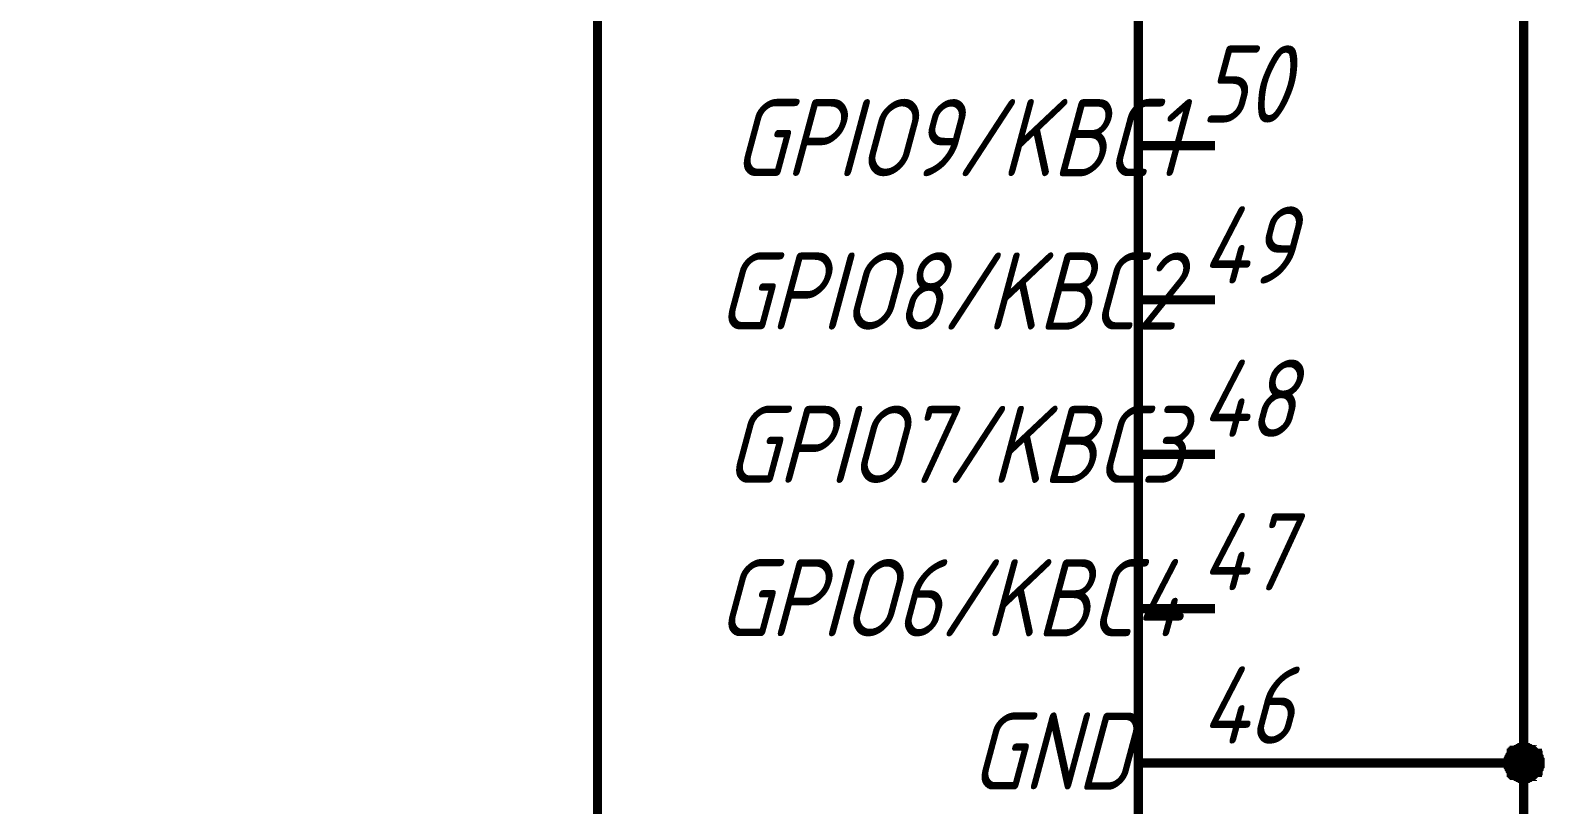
# Model space of a CAD drawing. Header units: millimetres. Extents: x 101 to 942, y 57 to 651.
# Drawn here: x 709.12 to 758.17, y 437.43 to 462.53 of the extents above; entities that cross this region are included whole.
import ezdxf

# ---------------------------------------------------------------- set-up
doc = ezdxf.new("R2010")
doc.units = ezdxf.units.MM
doc.header["$LTSCALE"] = 0.5
doc.layers.add('Sheet', color=255, linetype='Continuous')
doc.styles.add('GOST type A0', font='', dxfattribs={"oblique": 15, "height": 3.5})
doc.styles.get('GOST type A0').set_extended_font_data('GOST type A')

msp = doc.modelspace()

# ---------------------------------------------------------------- linework, layer by layer
at = {"layer": 'Sheet', "color": 7, "const_width": 0.3}
msp.add_lwpolyline([(687.521, 553.796), (745.006, 553.796), (745.006, 378.796), (687.521, 378.796), (687.521, 553.796)], close=True, dxfattribs=at)
at = {"layer": 'Sheet', "color": 7}
for points, const_width in [([(727.49, 553.796), (727.49, 378.796)], 0.3), ([(757.49, 438.786), (757.49, 473.768), (747.49, 473.768)], 0.3), ([(745.006, 458.793), (747.49, 458.793)], 0.3), ([(745.006, 453.792), (747.49, 453.792)], 0.3), ([(745.006, 448.79), (747.49, 448.79)], 0.3), ([(745.006, 443.788), (747.49, 443.788)], 0.3), ([(756.993, 438.786), (756.993, 438.817), (756.993, 438.848), (756.993, 438.848), (756.993, 438.879), (756.993, 438.91), (757.024, 438.942), (757.024, 438.973), (757.024, 438.973), (757.055, 439.004), (757.055, 439.035), (757.055, 439.035), (757.087, 439.066), (757.087, 439.097), (757.118, 439.097), (757.118, 439.128), (757.149, 439.128), (757.149, 439.159), (757.18, 439.159), (757.18, 439.19), (757.211, 439.19), (757.242, 439.221), (757.242, 439.221), (757.273, 439.221), (757.304, 439.252), (757.304, 439.252), (757.335, 439.252), (757.366, 439.283), (757.397, 439.283), (757.428, 439.283), (757.428, 439.283), (757.459, 439.283), (757.49, 439.283)], 0.3), ([(756.993, 438.786), (756.993, 438.817), (756.993, 438.848), (756.993, 438.848), (756.993, 438.879), (756.993, 438.91), (757.024, 438.942), (757.024, 438.973), (757.024, 438.973), (757.055, 439.004), (757.055, 439.035), (757.055, 439.035), (757.087, 439.066), (757.087, 439.097), (757.118, 439.097), (757.118, 439.128), (757.149, 439.128), (757.149, 439.159), (757.18, 439.159), (757.18, 439.19), (757.211, 439.19), (757.242, 439.221), (757.242, 439.221), (757.273, 439.221), (757.304, 439.252), (757.304, 439.252), (757.335, 439.252), (757.366, 439.283), (757.397, 439.283), (757.428, 439.283), (757.428, 439.283), (757.459, 439.283), (757.49, 439.283)], 0.3), ([(756.993, 438.786), (756.993, 438.817), (756.993, 438.848), (756.993, 438.848), (756.993, 438.879), (756.993, 438.91), (757.024, 438.942), (757.024, 438.973), (757.024, 438.973), (757.055, 439.004), (757.055, 439.035), (757.055, 439.035), (757.087, 439.066), (757.087, 439.097), (757.118, 439.097), (757.118, 439.128), (757.149, 439.128), (757.149, 439.159), (757.18, 439.159), (757.18, 439.19), (757.211, 439.19), (757.242, 439.221), (757.242, 439.221), (757.273, 439.221), (757.304, 439.252), (757.304, 439.252), (757.335, 439.252), (757.366, 439.283), (757.397, 439.283), (757.428, 439.283), (757.428, 439.283), (757.459, 439.283), (757.49, 439.283)], 0.3), ([(756.993, 438.786), (756.993, 438.817), (756.993, 438.848), (756.993, 438.848), (756.993, 438.879), (756.993, 438.91), (757.024, 438.942), (757.024, 438.973), (757.024, 438.973), (757.055, 439.004), (757.055, 439.035), (757.055, 439.035), (757.087, 439.066), (757.087, 439.097), (757.118, 439.097), (757.118, 439.128), (757.149, 439.128), (757.149, 439.159), (757.18, 439.159), (757.18, 439.19), (757.211, 439.19), (757.242, 439.221), (757.242, 439.221), (757.273, 439.221), (757.304, 439.252), (757.304, 439.252), (757.335, 439.252), (757.366, 439.283), (757.397, 439.283), (757.428, 439.283), (757.428, 439.283), (757.459, 439.283), (757.49, 439.283)], 0.3), ([(756.993, 438.786), (756.993, 438.817), (756.993, 438.848), (756.993, 438.848), (756.993, 438.879), (756.993, 438.91), (757.024, 438.942), (757.024, 438.973), (757.024, 438.973), (757.055, 439.004), (757.055, 439.035), (757.055, 439.035), (757.087, 439.066), (757.087, 439.097), (757.118, 439.097), (757.118, 439.128), (757.149, 439.128), (757.149, 439.159), (757.18, 439.159), (757.18, 439.19), (757.211, 439.19), (757.242, 439.221), (757.242, 439.221), (757.273, 439.221), (757.304, 439.252), (757.304, 439.252), (757.335, 439.252), (757.366, 439.283), (757.397, 439.283), (757.428, 439.283), (757.428, 439.283), (757.459, 439.283), (757.49, 439.283)], 0.0991), ([(756.993, 438.786), (756.993, 438.817), (756.993, 438.848), (756.993, 438.848), (756.993, 438.879), (756.993, 438.91), (757.024, 438.942), (757.024, 438.973), (757.024, 438.973), (757.055, 439.004), (757.055, 439.035), (757.055, 439.035), (757.087, 439.066), (757.087, 439.097), (757.118, 439.097), (757.118, 439.128), (757.149, 439.128), (757.149, 439.159), (757.18, 439.159), (757.18, 439.19), (757.211, 439.19), (757.242, 439.221), (757.242, 439.221), (757.273, 439.221), (757.304, 439.252), (757.304, 439.252), (757.335, 439.252), (757.366, 439.283), (757.397, 439.283), (757.428, 439.283), (757.428, 439.283), (757.459, 439.283), (757.49, 439.283)], 0.0991), ([(756.993, 438.786), (756.993, 438.817), (756.993, 438.848), (756.993, 438.848), (756.993, 438.879), (756.993, 438.91), (757.024, 438.942), (757.024, 438.973), (757.024, 438.973), (757.055, 439.004), (757.055, 439.035), (757.055, 439.035), (757.087, 439.066), (757.087, 439.097), (757.118, 439.097), (757.118, 439.128), (757.149, 439.128), (757.149, 439.159), (757.18, 439.159), (757.18, 439.19), (757.211, 439.19), (757.242, 439.221), (757.242, 439.221), (757.273, 439.221), (757.304, 439.252), (757.304, 439.252), (757.335, 439.252), (757.366, 439.283), (757.397, 439.283), (757.428, 439.283), (757.428, 439.283), (757.459, 439.283), (757.49, 439.283)], 0.0991), ([(756.993, 438.786), (756.993, 438.817), (756.993, 438.848), (756.993, 438.848), (756.993, 438.879), (756.993, 438.91), (757.024, 438.942), (757.024, 438.973), (757.024, 438.973), (757.055, 439.004), (757.055, 439.035), (757.055, 439.035), (757.087, 439.066), (757.087, 439.097), (757.118, 439.097), (757.118, 439.128), (757.149, 439.128), (757.149, 439.159), (757.18, 439.159), (757.18, 439.19), (757.211, 439.19), (757.242, 439.221), (757.242, 439.221), (757.273, 439.221), (757.304, 439.252), (757.304, 439.252), (757.335, 439.252), (757.366, 439.283), (757.397, 439.283), (757.428, 439.283), (757.428, 439.283), (757.459, 439.283), (757.49, 439.283)], 0.0991), ([(757.49, 439.283), (757.49, 439.283)], 0.3), ([(757.49, 439.283), (757.521, 439.283), (757.552, 439.283), (757.552, 439.283), (757.583, 439.283), (757.615, 439.283), (757.646, 439.252), (757.677, 439.252), (757.677, 439.252), (757.708, 439.221), (757.739, 439.221), (757.77, 439.221), (757.77, 439.19), (757.801, 439.19), (757.832, 439.159), (757.832, 439.159), (757.863, 439.128), (757.863, 439.128), (757.894, 439.097), (757.925, 439.097), (757.925, 439.066), (757.925, 439.035), (757.956, 439.035), (757.956, 439.004), (757.987, 438.973), (757.987, 438.973), (757.987, 438.942), (757.987, 438.91), (758.018, 438.879), (758.018, 438.848), (758.018, 438.848), (758.018, 438.817), (758.018, 438.786)], 0.3), ([(757.49, 439.283), (757.49, 439.283)], 0.3), ([(757.49, 439.283), (757.521, 439.283), (757.552, 439.283), (757.552, 439.283), (757.583, 439.283), (757.615, 439.283), (757.646, 439.252), (757.677, 439.252), (757.677, 439.252), (757.708, 439.221), (757.739, 439.221), (757.77, 439.221), (757.77, 439.19), (757.801, 439.19), (757.832, 439.159), (757.832, 439.159), (757.863, 439.128), (757.863, 439.128), (757.894, 439.097), (757.925, 439.097), (757.925, 439.066), (757.925, 439.035), (757.956, 439.035), (757.956, 439.004), (757.987, 438.973), (757.987, 438.973), (757.987, 438.942), (757.987, 438.91), (758.018, 438.879), (758.018, 438.848), (758.018, 438.848), (758.018, 438.817), (758.018, 438.786)], 0.3), ([(757.49, 439.283), (757.49, 439.283)], 0.3), ([(757.49, 439.283), (757.521, 439.283), (757.552, 439.283), (757.552, 439.283), (757.583, 439.283), (757.615, 439.283), (757.646, 439.252), (757.677, 439.252), (757.677, 439.252), (757.708, 439.221), (757.739, 439.221), (757.77, 439.221), (757.77, 439.19), (757.801, 439.19), (757.832, 439.159), (757.832, 439.159), (757.863, 439.128), (757.863, 439.128), (757.894, 439.097), (757.925, 439.097), (757.925, 439.066), (757.925, 439.035), (757.956, 439.035), (757.956, 439.004), (757.987, 438.973), (757.987, 438.973), (757.987, 438.942), (757.987, 438.91), (758.018, 438.879), (758.018, 438.848), (758.018, 438.848), (758.018, 438.817), (758.018, 438.786)], 0.3), ([(757.49, 439.283), (757.49, 439.283)], 0.3), ([(757.49, 439.283), (757.521, 439.283), (757.552, 439.283), (757.552, 439.283), (757.583, 439.283), (757.615, 439.283), (757.646, 439.252), (757.677, 439.252), (757.677, 439.252), (757.708, 439.221), (757.739, 439.221), (757.77, 439.221), (757.77, 439.19), (757.801, 439.19), (757.832, 439.159), (757.832, 439.159), (757.863, 439.128), (757.863, 439.128), (757.894, 439.097), (757.925, 439.097), (757.925, 439.066), (757.925, 439.035), (757.956, 439.035), (757.956, 439.004), (757.987, 438.973), (757.987, 438.973), (757.987, 438.942), (757.987, 438.91), (758.018, 438.879), (758.018, 438.848), (758.018, 438.848), (758.018, 438.817), (758.018, 438.786)], 0.3), ([(757.49, 439.283), (757.49, 439.283)], 0.0991), ([(757.49, 439.283), (757.521, 439.283), (757.552, 439.283), (757.552, 439.283), (757.583, 439.283), (757.615, 439.283), (757.646, 439.252), (757.677, 439.252), (757.677, 439.252), (757.708, 439.221), (757.739, 439.221), (757.77, 439.221), (757.77, 439.19), (757.801, 439.19), (757.832, 439.159), (757.832, 439.159), (757.863, 439.128), (757.863, 439.128), (757.894, 439.097), (757.925, 439.097), (757.925, 439.066), (757.925, 439.035), (757.956, 439.035), (757.956, 439.004), (757.987, 438.973), (757.987, 438.973), (757.987, 438.942), (757.987, 438.91), (758.018, 438.879), (758.018, 438.848), (758.018, 438.848), (758.018, 438.817), (758.018, 438.786)], 0.0991), ([(757.49, 439.283), (757.49, 439.283)], 0.0991), ([(757.49, 439.283), (757.521, 439.283), (757.552, 439.283), (757.552, 439.283), (757.583, 439.283), (757.615, 439.283), (757.646, 439.252), (757.677, 439.252), (757.677, 439.252), (757.708, 439.221), (757.739, 439.221), (757.77, 439.221), (757.77, 439.19), (757.801, 439.19), (757.832, 439.159), (757.832, 439.159), (757.863, 439.128), (757.863, 439.128), (757.894, 439.097), (757.925, 439.097), (757.925, 439.066), (757.925, 439.035), (757.956, 439.035), (757.956, 439.004), (757.987, 438.973), (757.987, 438.973), (757.987, 438.942), (757.987, 438.91), (758.018, 438.879), (758.018, 438.848), (758.018, 438.848), (758.018, 438.817), (758.018, 438.786)], 0.0991), ([(757.49, 439.283), (757.49, 439.283)], 0.0991), ([(757.49, 439.283), (757.521, 439.283), (757.552, 439.283), (757.552, 439.283), (757.583, 439.283), (757.615, 439.283), (757.646, 439.252), (757.677, 439.252), (757.677, 439.252), (757.708, 439.221), (757.739, 439.221), (757.77, 439.221), (757.77, 439.19), (757.801, 439.19), (757.832, 439.159), (757.832, 439.159), (757.863, 439.128), (757.863, 439.128), (757.894, 439.097), (757.925, 439.097), (757.925, 439.066), (757.925, 439.035), (757.956, 439.035), (757.956, 439.004), (757.987, 438.973), (757.987, 438.973), (757.987, 438.942), (757.987, 438.91), (758.018, 438.879), (758.018, 438.848), (758.018, 438.848), (758.018, 438.817), (758.018, 438.786)], 0.0991), ([(757.49, 439.283), (757.49, 439.283)], 0.0991), ([(757.49, 439.283), (757.521, 439.283), (757.552, 439.283), (757.552, 439.283), (757.583, 439.283), (757.615, 439.283), (757.646, 439.252), (757.677, 439.252), (757.677, 439.252), (757.708, 439.221), (757.739, 439.221), (757.77, 439.221), (757.77, 439.19), (757.801, 439.19), (757.832, 439.159), (757.832, 439.159), (757.863, 439.128), (757.863, 439.128), (757.894, 439.097), (757.925, 439.097), (757.925, 439.066), (757.925, 439.035), (757.956, 439.035), (757.956, 439.004), (757.987, 438.973), (757.987, 438.973), (757.987, 438.942), (757.987, 438.91), (758.018, 438.879), (758.018, 438.848), (758.018, 438.848), (758.018, 438.817), (758.018, 438.786)], 0.0991), ([(745.006, 438.786), (747.49, 438.786)], 0.3), ([(747.49, 438.786), (757.49, 438.786), (757.49, 433.784)], 0.3), ([(757.49, 438.289), (757.459, 438.289), (757.428, 438.289), (757.428, 438.289), (757.397, 438.289), (757.366, 438.289), (757.335, 438.32), (757.304, 438.32), (757.304, 438.32), (757.273, 438.351), (757.242, 438.351), (757.242, 438.351), (757.211, 438.382), (757.18, 438.382), (757.18, 438.413), (757.149, 438.413), (757.149, 438.444), (757.118, 438.444), (757.118, 438.476), (757.087, 438.476), (757.087, 438.507), (757.055, 438.538), (757.055, 438.538), (757.055, 438.569), (757.024, 438.6), (757.024, 438.6), (757.024, 438.631), (756.993, 438.662), (756.993, 438.693), (756.993, 438.724), (756.993, 438.724), (756.993, 438.755), (756.993, 438.786)], 0.3), ([(756.993, 438.786), (756.993, 438.786)], 0.3), ([(757.49, 438.289), (757.459, 438.289), (757.428, 438.289), (757.428, 438.289), (757.397, 438.289), (757.366, 438.289), (757.335, 438.32), (757.304, 438.32), (757.304, 438.32), (757.273, 438.351), (757.242, 438.351), (757.242, 438.351), (757.211, 438.382), (757.18, 438.382), (757.18, 438.413), (757.149, 438.413), (757.149, 438.444), (757.118, 438.444), (757.118, 438.476), (757.087, 438.476), (757.087, 438.507), (757.055, 438.538), (757.055, 438.538), (757.055, 438.569), (757.024, 438.6), (757.024, 438.6), (757.024, 438.631), (756.993, 438.662), (756.993, 438.693), (756.993, 438.724), (756.993, 438.724), (756.993, 438.755), (756.993, 438.786)], 0.3), ([(756.993, 438.786), (756.993, 438.786)], 0.3), ([(757.49, 438.289), (757.459, 438.289), (757.428, 438.289), (757.428, 438.289), (757.397, 438.289), (757.366, 438.289), (757.335, 438.32), (757.304, 438.32), (757.304, 438.32), (757.273, 438.351), (757.242, 438.351), (757.242, 438.351), (757.211, 438.382), (757.18, 438.382), (757.18, 438.413), (757.149, 438.413), (757.149, 438.444), (757.118, 438.444), (757.118, 438.476), (757.087, 438.476), (757.087, 438.507), (757.055, 438.538), (757.055, 438.538), (757.055, 438.569), (757.024, 438.6), (757.024, 438.6), (757.024, 438.631), (756.993, 438.662), (756.993, 438.693), (756.993, 438.724), (756.993, 438.724), (756.993, 438.755), (756.993, 438.786)], 0.3), ([(756.993, 438.786), (756.993, 438.786)], 0.3), ([(757.49, 438.289), (757.459, 438.289), (757.428, 438.289), (757.428, 438.289), (757.397, 438.289), (757.366, 438.289), (757.335, 438.32), (757.304, 438.32), (757.304, 438.32), (757.273, 438.351), (757.242, 438.351), (757.242, 438.351), (757.211, 438.382), (757.18, 438.382), (757.18, 438.413), (757.149, 438.413), (757.149, 438.444), (757.118, 438.444), (757.118, 438.476), (757.087, 438.476), (757.087, 438.507), (757.055, 438.538), (757.055, 438.538), (757.055, 438.569), (757.024, 438.6), (757.024, 438.6), (757.024, 438.631), (756.993, 438.662), (756.993, 438.693), (756.993, 438.724), (756.993, 438.724), (756.993, 438.755), (756.993, 438.786)], 0.3), ([(756.993, 438.786), (756.993, 438.786)], 0.3), ([(757.49, 438.289), (757.459, 438.289), (757.428, 438.289), (757.428, 438.289), (757.397, 438.289), (757.366, 438.289), (757.335, 438.32), (757.304, 438.32), (757.304, 438.32), (757.273, 438.351), (757.242, 438.351), (757.242, 438.351), (757.211, 438.382), (757.18, 438.382), (757.18, 438.413), (757.149, 438.413), (757.149, 438.444), (757.118, 438.444), (757.118, 438.476), (757.087, 438.476), (757.087, 438.507), (757.055, 438.538), (757.055, 438.538), (757.055, 438.569), (757.024, 438.6), (757.024, 438.6), (757.024, 438.631), (756.993, 438.662), (756.993, 438.693), (756.993, 438.724), (756.993, 438.724), (756.993, 438.755), (756.993, 438.786)], 0.0991), ([(756.993, 438.786), (756.993, 438.786)], 0.0991), ([(757.49, 438.289), (757.459, 438.289), (757.428, 438.289), (757.428, 438.289), (757.397, 438.289), (757.366, 438.289), (757.335, 438.32), (757.304, 438.32), (757.304, 438.32), (757.273, 438.351), (757.242, 438.351), (757.242, 438.351), (757.211, 438.382), (757.18, 438.382), (757.18, 438.413), (757.149, 438.413), (757.149, 438.444), (757.118, 438.444), (757.118, 438.476), (757.087, 438.476), (757.087, 438.507), (757.055, 438.538), (757.055, 438.538), (757.055, 438.569), (757.024, 438.6), (757.024, 438.6), (757.024, 438.631), (756.993, 438.662), (756.993, 438.693), (756.993, 438.724), (756.993, 438.724), (756.993, 438.755), (756.993, 438.786)], 0.0991), ([(756.993, 438.786), (756.993, 438.786)], 0.0991), ([(757.49, 438.289), (757.459, 438.289), (757.428, 438.289), (757.428, 438.289), (757.397, 438.289), (757.366, 438.289), (757.335, 438.32), (757.304, 438.32), (757.304, 438.32), (757.273, 438.351), (757.242, 438.351), (757.242, 438.351), (757.211, 438.382), (757.18, 438.382), (757.18, 438.413), (757.149, 438.413), (757.149, 438.444), (757.118, 438.444), (757.118, 438.476), (757.087, 438.476), (757.087, 438.507), (757.055, 438.538), (757.055, 438.538), (757.055, 438.569), (757.024, 438.6), (757.024, 438.6), (757.024, 438.631), (756.993, 438.662), (756.993, 438.693), (756.993, 438.724), (756.993, 438.724), (756.993, 438.755), (756.993, 438.786)], 0.0991), ([(756.993, 438.786), (756.993, 438.786)], 0.0991), ([(757.49, 438.289), (757.459, 438.289), (757.428, 438.289), (757.428, 438.289), (757.397, 438.289), (757.366, 438.289), (757.335, 438.32), (757.304, 438.32), (757.304, 438.32), (757.273, 438.351), (757.242, 438.351), (757.242, 438.351), (757.211, 438.382), (757.18, 438.382), (757.18, 438.413), (757.149, 438.413), (757.149, 438.444), (757.118, 438.444), (757.118, 438.476), (757.087, 438.476), (757.087, 438.507), (757.055, 438.538), (757.055, 438.538), (757.055, 438.569), (757.024, 438.6), (757.024, 438.6), (757.024, 438.631), (756.993, 438.662), (756.993, 438.693), (756.993, 438.724), (756.993, 438.724), (756.993, 438.755), (756.993, 438.786)], 0.0991), ([(756.993, 438.786), (756.993, 438.786)], 0.0991), ([(758.018, 438.786), (758.018, 438.755), (758.018, 438.724), (758.018, 438.724), (758.018, 438.693), (757.987, 438.662), (757.987, 438.631), (757.987, 438.6), (757.987, 438.6), (757.956, 438.569), (757.956, 438.538), (757.925, 438.538), (757.925, 438.507), (757.925, 438.476), (757.894, 438.476), (757.863, 438.444), (757.863, 438.444), (757.832, 438.413), (757.832, 438.413), (757.801, 438.382), (757.77, 438.382), (757.77, 438.351), (757.739, 438.351), (757.708, 438.351), (757.677, 438.32), (757.677, 438.32), (757.646, 438.32), (757.615, 438.289), (757.583, 438.289), (757.552, 438.289), (757.552, 438.289), (757.521, 438.289), (757.49, 438.289)], 0.3), ([(758.018, 438.786), (758.018, 438.755), (758.018, 438.724), (758.018, 438.724), (758.018, 438.693), (757.987, 438.662), (757.987, 438.631), (757.987, 438.6), (757.987, 438.6), (757.956, 438.569), (757.956, 438.538), (757.925, 438.538), (757.925, 438.507), (757.925, 438.476), (757.894, 438.476), (757.863, 438.444), (757.863, 438.444), (757.832, 438.413), (757.832, 438.413), (757.801, 438.382), (757.77, 438.382), (757.77, 438.351), (757.739, 438.351), (757.708, 438.351), (757.677, 438.32), (757.677, 438.32), (757.646, 438.32), (757.615, 438.289), (757.583, 438.289), (757.552, 438.289), (757.552, 438.289), (757.521, 438.289), (757.49, 438.289)], 0.3), ([(758.018, 438.786), (758.018, 438.755), (758.018, 438.724), (758.018, 438.724), (758.018, 438.693), (757.987, 438.662), (757.987, 438.631), (757.987, 438.6), (757.987, 438.6), (757.956, 438.569), (757.956, 438.538), (757.925, 438.538), (757.925, 438.507), (757.925, 438.476), (757.894, 438.476), (757.863, 438.444), (757.863, 438.444), (757.832, 438.413), (757.832, 438.413), (757.801, 438.382), (757.77, 438.382), (757.77, 438.351), (757.739, 438.351), (757.708, 438.351), (757.677, 438.32), (757.677, 438.32), (757.646, 438.32), (757.615, 438.289), (757.583, 438.289), (757.552, 438.289), (757.552, 438.289), (757.521, 438.289), (757.49, 438.289)], 0.3), ([(758.018, 438.786), (758.018, 438.755), (758.018, 438.724), (758.018, 438.724), (758.018, 438.693), (757.987, 438.662), (757.987, 438.631), (757.987, 438.6), (757.987, 438.6), (757.956, 438.569), (757.956, 438.538), (757.925, 438.538), (757.925, 438.507), (757.925, 438.476), (757.894, 438.476), (757.863, 438.444), (757.863, 438.444), (757.832, 438.413), (757.832, 438.413), (757.801, 438.382), (757.77, 438.382), (757.77, 438.351), (757.739, 438.351), (757.708, 438.351), (757.677, 438.32), (757.677, 438.32), (757.646, 438.32), (757.615, 438.289), (757.583, 438.289), (757.552, 438.289), (757.552, 438.289), (757.521, 438.289), (757.49, 438.289)], 0.3), ([(758.018, 438.786), (758.018, 438.755), (758.018, 438.724), (758.018, 438.724), (758.018, 438.693), (757.987, 438.662), (757.987, 438.631), (757.987, 438.6), (757.987, 438.6), (757.956, 438.569), (757.956, 438.538), (757.925, 438.538), (757.925, 438.507), (757.925, 438.476), (757.894, 438.476), (757.863, 438.444), (757.863, 438.444), (757.832, 438.413), (757.832, 438.413), (757.801, 438.382), (757.77, 438.382), (757.77, 438.351), (757.739, 438.351), (757.708, 438.351), (757.677, 438.32), (757.677, 438.32), (757.646, 438.32), (757.615, 438.289), (757.583, 438.289), (757.552, 438.289), (757.552, 438.289), (757.521, 438.289), (757.49, 438.289)], 0.0991), ([(758.018, 438.786), (758.018, 438.755), (758.018, 438.724), (758.018, 438.724), (758.018, 438.693), (757.987, 438.662), (757.987, 438.631), (757.987, 438.6), (757.987, 438.6), (757.956, 438.569), (757.956, 438.538), (757.925, 438.538), (757.925, 438.507), (757.925, 438.476), (757.894, 438.476), (757.863, 438.444), (757.863, 438.444), (757.832, 438.413), (757.832, 438.413), (757.801, 438.382), (757.77, 438.382), (757.77, 438.351), (757.739, 438.351), (757.708, 438.351), (757.677, 438.32), (757.677, 438.32), (757.646, 438.32), (757.615, 438.289), (757.583, 438.289), (757.552, 438.289), (757.552, 438.289), (757.521, 438.289), (757.49, 438.289)], 0.0991), ([(758.018, 438.786), (758.018, 438.755), (758.018, 438.724), (758.018, 438.724), (758.018, 438.693), (757.987, 438.662), (757.987, 438.631), (757.987, 438.6), (757.987, 438.6), (757.956, 438.569), (757.956, 438.538), (757.925, 438.538), (757.925, 438.507), (757.925, 438.476), (757.894, 438.476), (757.863, 438.444), (757.863, 438.444), (757.832, 438.413), (757.832, 438.413), (757.801, 438.382), (757.77, 438.382), (757.77, 438.351), (757.739, 438.351), (757.708, 438.351), (757.677, 438.32), (757.677, 438.32), (757.646, 438.32), (757.615, 438.289), (757.583, 438.289), (757.552, 438.289), (757.552, 438.289), (757.521, 438.289), (757.49, 438.289)], 0.0991), ([(758.018, 438.786), (758.018, 438.755), (758.018, 438.724), (758.018, 438.724), (758.018, 438.693), (757.987, 438.662), (757.987, 438.631), (757.987, 438.6), (757.987, 438.6), (757.956, 438.569), (757.956, 438.538), (757.925, 438.538), (757.925, 438.507), (757.925, 438.476), (757.894, 438.476), (757.863, 438.444), (757.863, 438.444), (757.832, 438.413), (757.832, 438.413), (757.801, 438.382), (757.77, 438.382), (757.77, 438.351), (757.739, 438.351), (757.708, 438.351), (757.677, 438.32), (757.677, 438.32), (757.646, 438.32), (757.615, 438.289), (757.583, 438.289), (757.552, 438.289), (757.552, 438.289), (757.521, 438.289), (757.49, 438.289)], 0.0991), ([(758.018, 438.786), (758.018, 438.786), (758.018, 438.786), (758.018, 438.786), (758.018, 438.786), (758.018, 438.786), (758.018, 438.786), (758.018, 438.786), (758.018, 438.786), (758.018, 438.786), (758.018, 438.786), (758.018, 438.786), (758.018, 438.786), (758.018, 438.786), (758.018, 438.786), (758.018, 438.786), (758.018, 438.786), (758.018, 438.786), (758.018, 438.786), (758.018, 438.786), (758.018, 438.786), (758.018, 438.786), (758.018, 438.786), (758.018, 438.786), (758.018, 438.786), (758.018, 438.786), (758.018, 438.786), (758.018, 438.786), (758.018, 438.786), (758.018, 438.786), (758.018, 438.786), (758.018, 438.786), (758.018, 438.786)], 0.3), ([(758.018, 438.786), (758.018, 438.786)], 0.3), ([(758.018, 438.786), (758.018, 438.786), (758.018, 438.786), (758.018, 438.786), (758.018, 438.786), (758.018, 438.786), (758.018, 438.786), (758.018, 438.786), (758.018, 438.786), (758.018, 438.786), (758.018, 438.786), (758.018, 438.786), (758.018, 438.786), (758.018, 438.786), (758.018, 438.786), (758.018, 438.786), (758.018, 438.786), (758.018, 438.786), (758.018, 438.786), (758.018, 438.786), (758.018, 438.786), (758.018, 438.786), (758.018, 438.786), (758.018, 438.786), (758.018, 438.786), (758.018, 438.786), (758.018, 438.786), (758.018, 438.786), (758.018, 438.786), (758.018, 438.786), (758.018, 438.786), (758.018, 438.786), (758.018, 438.786)], 0.3), ([(758.018, 438.786), (758.018, 438.786)], 0.3), ([(758.018, 438.786), (758.018, 438.786), (758.018, 438.786), (758.018, 438.786), (758.018, 438.786), (758.018, 438.786), (758.018, 438.786), (758.018, 438.786), (758.018, 438.786), (758.018, 438.786), (758.018, 438.786), (758.018, 438.786), (758.018, 438.786), (758.018, 438.786), (758.018, 438.786), (758.018, 438.786), (758.018, 438.786), (758.018, 438.786), (758.018, 438.786), (758.018, 438.786), (758.018, 438.786), (758.018, 438.786), (758.018, 438.786), (758.018, 438.786), (758.018, 438.786), (758.018, 438.786), (758.018, 438.786), (758.018, 438.786), (758.018, 438.786), (758.018, 438.786), (758.018, 438.786), (758.018, 438.786), (758.018, 438.786)], 0.3), ([(758.018, 438.786), (758.018, 438.786)], 0.3), ([(758.018, 438.786), (758.018, 438.786), (758.018, 438.786), (758.018, 438.786), (758.018, 438.786), (758.018, 438.786), (758.018, 438.786), (758.018, 438.786), (758.018, 438.786), (758.018, 438.786), (758.018, 438.786), (758.018, 438.786), (758.018, 438.786), (758.018, 438.786), (758.018, 438.786), (758.018, 438.786), (758.018, 438.786), (758.018, 438.786), (758.018, 438.786), (758.018, 438.786), (758.018, 438.786), (758.018, 438.786), (758.018, 438.786), (758.018, 438.786), (758.018, 438.786), (758.018, 438.786), (758.018, 438.786), (758.018, 438.786), (758.018, 438.786), (758.018, 438.786), (758.018, 438.786), (758.018, 438.786), (758.018, 438.786)], 0.3), ([(758.018, 438.786), (758.018, 438.786)], 0.3), ([(758.018, 438.786), (758.018, 438.786), (758.018, 438.786), (758.018, 438.786), (758.018, 438.786), (758.018, 438.786), (758.018, 438.786), (758.018, 438.786), (758.018, 438.786), (758.018, 438.786), (758.018, 438.786), (758.018, 438.786), (758.018, 438.786), (758.018, 438.786), (758.018, 438.786), (758.018, 438.786), (758.018, 438.786), (758.018, 438.786), (758.018, 438.786), (758.018, 438.786), (758.018, 438.786), (758.018, 438.786), (758.018, 438.786), (758.018, 438.786), (758.018, 438.786), (758.018, 438.786), (758.018, 438.786), (758.018, 438.786), (758.018, 438.786), (758.018, 438.786), (758.018, 438.786), (758.018, 438.786), (758.018, 438.786)], 0.0991), ([(758.018, 438.786), (758.018, 438.786)], 0.0991), ([(758.018, 438.786), (758.018, 438.786), (758.018, 438.786), (758.018, 438.786), (758.018, 438.786), (758.018, 438.786), (758.018, 438.786), (758.018, 438.786), (758.018, 438.786), (758.018, 438.786), (758.018, 438.786), (758.018, 438.786), (758.018, 438.786), (758.018, 438.786), (758.018, 438.786), (758.018, 438.786), (758.018, 438.786), (758.018, 438.786), (758.018, 438.786), (758.018, 438.786), (758.018, 438.786), (758.018, 438.786), (758.018, 438.786), (758.018, 438.786), (758.018, 438.786), (758.018, 438.786), (758.018, 438.786), (758.018, 438.786), (758.018, 438.786), (758.018, 438.786), (758.018, 438.786), (758.018, 438.786), (758.018, 438.786)], 0.0991), ([(758.018, 438.786), (758.018, 438.786)], 0.0991), ([(758.018, 438.786), (758.018, 438.786), (758.018, 438.786), (758.018, 438.786), (758.018, 438.786), (758.018, 438.786), (758.018, 438.786), (758.018, 438.786), (758.018, 438.786), (758.018, 438.786), (758.018, 438.786), (758.018, 438.786), (758.018, 438.786), (758.018, 438.786), (758.018, 438.786), (758.018, 438.786), (758.018, 438.786), (758.018, 438.786), (758.018, 438.786), (758.018, 438.786), (758.018, 438.786), (758.018, 438.786), (758.018, 438.786), (758.018, 438.786), (758.018, 438.786), (758.018, 438.786), (758.018, 438.786), (758.018, 438.786), (758.018, 438.786), (758.018, 438.786), (758.018, 438.786), (758.018, 438.786), (758.018, 438.786)], 0.0991), ([(758.018, 438.786), (758.018, 438.786)], 0.0991), ([(758.018, 438.786), (758.018, 438.786), (758.018, 438.786), (758.018, 438.786), (758.018, 438.786), (758.018, 438.786), (758.018, 438.786), (758.018, 438.786), (758.018, 438.786), (758.018, 438.786), (758.018, 438.786), (758.018, 438.786), (758.018, 438.786), (758.018, 438.786), (758.018, 438.786), (758.018, 438.786), (758.018, 438.786), (758.018, 438.786), (758.018, 438.786), (758.018, 438.786), (758.018, 438.786), (758.018, 438.786), (758.018, 438.786), (758.018, 438.786), (758.018, 438.786), (758.018, 438.786), (758.018, 438.786), (758.018, 438.786), (758.018, 438.786), (758.018, 438.786), (758.018, 438.786), (758.018, 438.786), (758.018, 438.786)], 0.0991), ([(758.018, 438.786), (758.018, 438.786)], 0.0991)]:
    msp.add_lwpolyline(points, dxfattribs=dict(at, const_width=const_width))
at = {"layer": 'Sheet', "color": 7, "const_width": 0.508}
msp.add_lwpolyline([(757.309, 438.797, 1), (757.817, 438.797, 1)], format="xyb", close=True, dxfattribs=at)

# ---------------------------------------------------------------- texts
at = {"layer": 'Sheet', "color": 7, "style": 'GOST type A0', "oblique": 15}
for s, p in [('50', (747.024, 459.539)), ('GPIO9/KBC1', (731.869, 457.799)), ('49', (747.024, 454.32)), ('GPIO8/KBC2', (731.372, 452.828)), ('48', (747.024, 449.349)), ('GPIO7/KBC3', (731.621, 447.858)), ('47', (747.024, 444.378)), ('GPIO6/KBC4', (731.372, 442.887)), ('46', (747.024, 439.408)), ('GND', (739.571, 437.916))]:
    msp.add_text(s, height=2.5, dxfattribs=at).set_placement(p)

doc.saveas('drawing.dxf')
